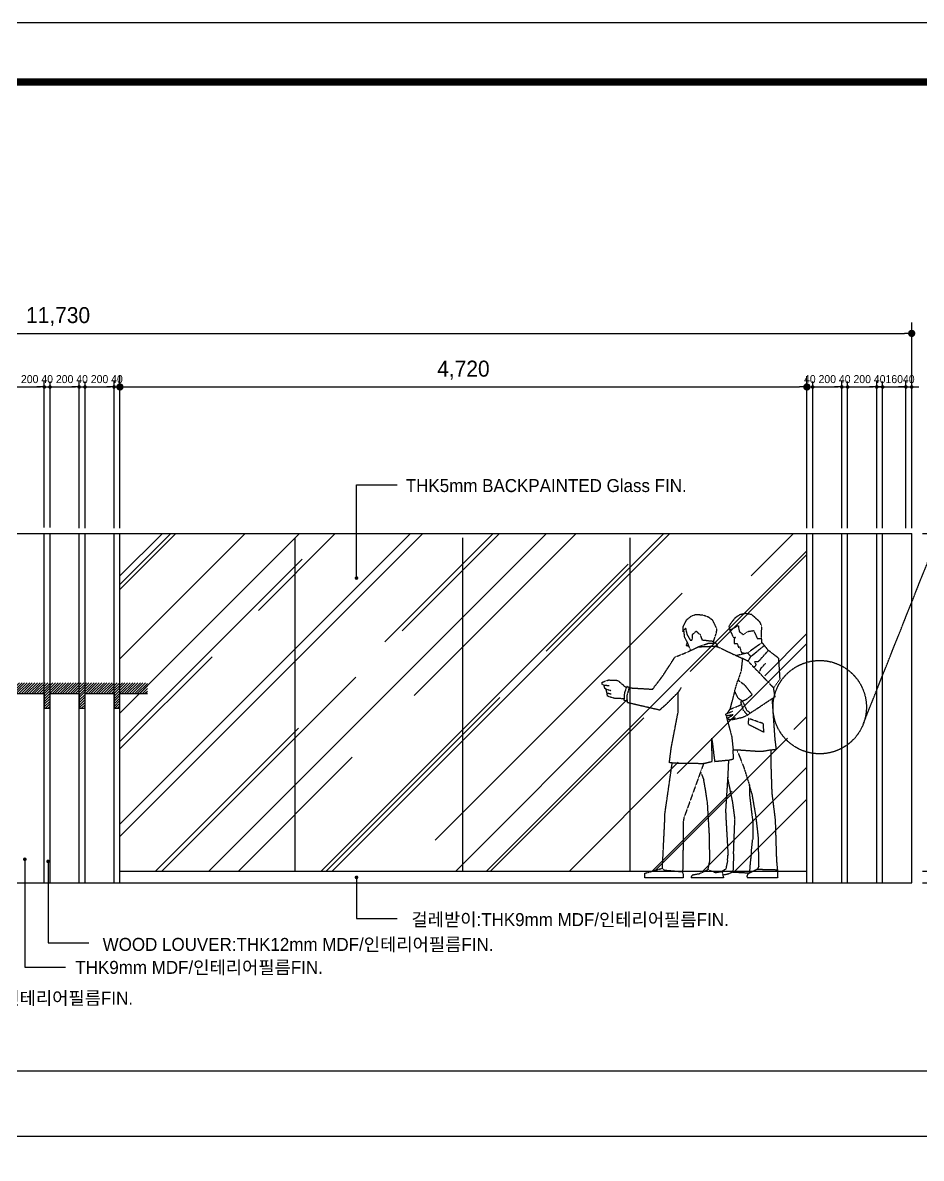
# Model space of a CAD drawing. Header units: millimetres. Extents: x 2050 to 23193, y 1089 to 24925.
# Drawn here: x 9956 to 16129, y 17124 to 24925 of the extents above; entities that cross this region are included whole.
import ezdxf
from ezdxf.enums import TextEntityAlignment as Align

# ---------------------------------------------------------------- set-up
doc = ezdxf.new("R2010")
doc.units = ezdxf.units.MM
doc.linetypes.add('CONTINOUS', pattern=[0])
doc.linetypes.add('DASH', pattern=[0.35, 0.25, -0.1])
for name, color, linetype in [('도면층1', 252, 'Continuous'), ('로고', 7, 'Continuous'), ('벽선_외벽', 2, 'Continuous')]:
    doc.layers.add(name, color=color, linetype=linetype)
doc.styles.add('도면타이틀', font='')
doc.styles.add('아트애이앤이', font='HYWULM.TTF')
doc.styles.get('도면타이틀').set_extended_font_data('HY울릉도L')
doc.dimstyles.new('dfsfsf', dxfattribs={"dimscale": 50, "dimtxt": 2.2, "dimasz": 1, "dimexe": 1.5, "dimexo": 1.5, "dimgap": 1, "dimtad": 1, "dimdec": 0, "dimlunit": 6, "dimtxsty": '도면타이틀', "dimblk": 'DOT', "dimcen": 2.5, "dimclrd": 9, "dimclre": 9, "dimclrt": 7, "dimadec": 0, "dimazin": 0, "dimtfac": 1, "dimtdec": 0, "dimtix": 1, "dimtmove": 2, "dimatfit": 3, "dimldrblk": 'DOT', "dimfxl": 1.5, "dimarcsym": 0})
doc.dimstyles.new('dgdfgdhthth', dxfattribs={"dimscale": 50, "dimtxt": 2.2, "dimasz": 1, "dimexe": 1.5, "dimexo": 1.5, "dimgap": 1, "dimtad": 1, "dimdec": 0, "dimlunit": 6, "dimtxsty": '도면타이틀', "dimblk": 'DOT', "dimcen": 2.5, "dimclrd": 9, "dimclre": 9, "dimclrt": 7, "dimadec": 0, "dimazin": 0, "dimtfac": 1, "dimtdec": 0, "dimtix": 1, "dimtmove": 2, "dimatfit": 3, "dimldrblk": 'DOT', "dimfxl": 1.5, "dimarcsym": 0})

# ---------------------------------------------------------------- blocks, each defined once
blk = doc.blocks.new('_Dot')
at = {"color": 0, "linetype": 'ByBlock', "lineweight": -2}
blk.add_line((-0.5, 0), (-1, 0), dxfattribs=at)
at = {"color": 0, "linetype": 'ByBlock', "const_width": 0.5}
blk.add_lwpolyline([(-0.25, 0, 1), (0.25, 0, 1)], format="xyb", close=True, dxfattribs=at)
blk = doc.blocks.new('*D127')
at = {"layer": 'Defpoints', "color": 0, "linetype": 'Continuous', "ltscale": 2, "transparency": 16777216}
for p in [(10103.5, 22422.5), (9903.5, 21419.6), (10103.5, 21419.6)]:
    blk.add_point(p, dxfattribs=at)
at = {"layer": '벽선_외벽', "color": 115, "linetype": 'Continuous', "lineweight": -2, "ltscale": 2, "transparency": 16777216}
for p, q in [((9903.5, 21457.1), (9903.5, 22460)), ((9928.5, 22422.5), (10078.5, 22422.5)), ((10103.5, 21457.1), (10103.5, 22460))]:
    blk.add_line(p, q, dxfattribs=at)
at = {"layer": '벽선_외벽', "color": 115, "linetype": 'Continuous', "lineweight": -2, "ltscale": 2, "transparency": 16777216, "xscale": 25, "yscale": 25, "zscale": 25, "rotation": 180}
blk.add_blockref('_Dot', (9903.5, 22422.5), dxfattribs=at)
at = {"layer": '벽선_외벽', "color": 115, "linetype": 'Continuous', "lineweight": -2, "ltscale": 2, "transparency": 16777216, "xscale": 25, "yscale": 25, "zscale": 25}
blk.add_blockref('_Dot', (10103.5, 22422.5), dxfattribs=at)
at = {"layer": '벽선_외벽', "color": 7, "linetype": 'Continuous', "ltscale": 2, "transparency": 16777216, "insert": (10003.5, 22476.1), "char_height": 55, "attachment_point": 5, "style": '아트애이앤이'}
blk.add_mtext('200', dxfattribs=at)
blk = doc.blocks.new('*D128')
at = {"layer": 'Defpoints', "color": 0, "linetype": 'Continuous', "ltscale": 2, "transparency": 16777216}
for p in [(10143.5, 22422.5), (10103.5, 21419.6), (10143.5, 21419.6)]:
    blk.add_point(p, dxfattribs=at)
at = {"layer": '벽선_외벽', "color": 115, "linetype": 'Continuous', "lineweight": -2, "ltscale": 2, "transparency": 16777216}
for p, q in [((10078.5, 22422.5), (10053.5, 22422.5)), ((10103.5, 21457.1), (10103.5, 22460)), ((10103.5, 22422.5), (10143.5, 22422.5)), ((10143.5, 21457.1), (10143.5, 22460)), ((10168.5, 22422.5), (10193.5, 22422.5))]:
    blk.add_line(p, q, dxfattribs=at)
at = {"layer": '벽선_외벽', "color": 115, "linetype": 'Continuous', "lineweight": -2, "ltscale": 2, "transparency": 16777216, "xscale": 25, "yscale": 25, "zscale": 25}
blk.add_blockref('_Dot', (10103.5, 22422.5), dxfattribs=at)
at = {"layer": '벽선_외벽', "color": 115, "linetype": 'Continuous', "lineweight": -2, "ltscale": 2, "transparency": 16777216, "xscale": 25, "yscale": 25, "zscale": 25, "rotation": 180}
blk.add_blockref('_Dot', (10143.5, 22422.5), dxfattribs=at)
at = {"layer": '벽선_외벽', "color": 7, "linetype": 'Continuous', "ltscale": 2, "transparency": 16777216, "insert": (10123.5, 22476.1), "char_height": 55, "attachment_point": 5, "style": '아트애이앤이'}
blk.add_mtext('40', dxfattribs=at)
blk = doc.blocks.new('*D129')
at = {"layer": 'Defpoints', "color": 0, "linetype": 'Continuous', "ltscale": 2, "transparency": 16777216}
for p in [(10343.5, 22422.5), (10143.5, 21419.6), (10343.5, 21415.8)]:
    blk.add_point(p, dxfattribs=at)
at = {"layer": '벽선_외벽', "color": 115, "linetype": 'Continuous', "lineweight": -2, "ltscale": 2, "transparency": 16777216}
for p, q in [((10143.5, 21457.1), (10143.5, 22460)), ((10168.5, 22422.5), (10318.5, 22422.5)), ((10343.5, 21453.3), (10343.5, 22460))]:
    blk.add_line(p, q, dxfattribs=at)
at = {"layer": '벽선_외벽', "color": 115, "linetype": 'Continuous', "lineweight": -2, "ltscale": 2, "transparency": 16777216, "xscale": 25, "yscale": 25, "zscale": 25, "rotation": 180}
blk.add_blockref('_Dot', (10143.5, 22422.5), dxfattribs=at)
at = {"layer": '벽선_외벽', "color": 115, "linetype": 'Continuous', "lineweight": -2, "ltscale": 2, "transparency": 16777216, "xscale": 25, "yscale": 25, "zscale": 25}
blk.add_blockref('_Dot', (10343.5, 22422.5), dxfattribs=at)
at = {"layer": '벽선_외벽', "color": 7, "linetype": 'Continuous', "ltscale": 2, "transparency": 16777216, "insert": (10243.5, 22476.1), "char_height": 55, "attachment_point": 5, "style": '아트애이앤이'}
blk.add_mtext('200', dxfattribs=at)
blk = doc.blocks.new('*D130')
at = {"layer": 'Defpoints', "color": 0, "linetype": 'Continuous', "ltscale": 2, "transparency": 16777216}
for p in [(10383.5, 22422.5), (10343.5, 21415.8), (10383.5, 21415.8)]:
    blk.add_point(p, dxfattribs=at)
at = {"layer": '벽선_외벽', "color": 115, "linetype": 'Continuous', "lineweight": -2, "ltscale": 2, "transparency": 16777216}
for p, q in [((10318.5, 22422.5), (10293.5, 22422.5)), ((10343.5, 21453.3), (10343.5, 22460)), ((10343.5, 22422.5), (10383.5, 22422.5)), ((10383.5, 21453.3), (10383.5, 22460)), ((10408.5, 22422.5), (10433.5, 22422.5))]:
    blk.add_line(p, q, dxfattribs=at)
at = {"layer": '벽선_외벽', "color": 115, "linetype": 'Continuous', "lineweight": -2, "ltscale": 2, "transparency": 16777216, "xscale": 25, "yscale": 25, "zscale": 25}
blk.add_blockref('_Dot', (10343.5, 22422.5), dxfattribs=at)
at = {"layer": '벽선_외벽', "color": 115, "linetype": 'Continuous', "lineweight": -2, "ltscale": 2, "transparency": 16777216, "xscale": 25, "yscale": 25, "zscale": 25, "rotation": 180}
blk.add_blockref('_Dot', (10383.5, 22422.5), dxfattribs=at)
at = {"layer": '벽선_외벽', "color": 7, "linetype": 'Continuous', "ltscale": 2, "transparency": 16777216, "insert": (10363.5, 22476.1), "char_height": 55, "attachment_point": 5, "style": '아트애이앤이'}
blk.add_mtext('40', dxfattribs=at)
blk = doc.blocks.new('*D131')
at = {"layer": 'Defpoints', "color": 0, "linetype": 'Continuous', "ltscale": 2, "transparency": 16777216}
for p in [(10583.5, 22422.5), (10383.5, 21415.8), (10583.5, 21415.8)]:
    blk.add_point(p, dxfattribs=at)
at = {"layer": '벽선_외벽', "color": 115, "linetype": 'Continuous', "lineweight": -2, "ltscale": 2, "transparency": 16777216}
for p, q in [((10383.5, 21453.3), (10383.5, 22460)), ((10408.5, 22422.5), (10558.5, 22422.5)), ((10583.5, 21453.3), (10583.5, 22460))]:
    blk.add_line(p, q, dxfattribs=at)
at = {"layer": '벽선_외벽', "color": 115, "linetype": 'Continuous', "lineweight": -2, "ltscale": 2, "transparency": 16777216, "xscale": 25, "yscale": 25, "zscale": 25, "rotation": 180}
blk.add_blockref('_Dot', (10383.5, 22422.5), dxfattribs=at)
at = {"layer": '벽선_외벽', "color": 115, "linetype": 'Continuous', "lineweight": -2, "ltscale": 2, "transparency": 16777216, "xscale": 25, "yscale": 25, "zscale": 25}
blk.add_blockref('_Dot', (10583.5, 22422.5), dxfattribs=at)
at = {"layer": '벽선_외벽', "color": 7, "linetype": 'Continuous', "ltscale": 2, "transparency": 16777216, "insert": (10483.5, 22476.1), "char_height": 55, "attachment_point": 5, "style": '아트애이앤이'}
blk.add_mtext('200', dxfattribs=at)
blk = doc.blocks.new('*D132')
at = {"layer": 'Defpoints', "color": 0, "linetype": 'Continuous', "ltscale": 2, "transparency": 16777216}
for p in [(10623.5, 22422.5), (10583.5, 21415.8), (10623.5, 21415.8)]:
    blk.add_point(p, dxfattribs=at)
at = {"layer": '벽선_외벽', "color": 115, "linetype": 'Continuous', "lineweight": -2, "ltscale": 2, "transparency": 16777216}
for p, q in [((10558.5, 22422.5), (10533.5, 22422.5)), ((10583.5, 21453.3), (10583.5, 22460)), ((10583.5, 22422.5), (10623.5, 22422.5)), ((10623.5, 21453.3), (10623.5, 22460)), ((10648.5, 22422.5), (10673.5, 22422.5))]:
    blk.add_line(p, q, dxfattribs=at)
at = {"layer": '벽선_외벽', "color": 115, "linetype": 'Continuous', "lineweight": -2, "ltscale": 2, "transparency": 16777216, "xscale": 25, "yscale": 25, "zscale": 25}
blk.add_blockref('_Dot', (10583.5, 22422.5), dxfattribs=at)
at = {"layer": '벽선_외벽', "color": 115, "linetype": 'Continuous', "lineweight": -2, "ltscale": 2, "transparency": 16777216, "xscale": 25, "yscale": 25, "zscale": 25, "rotation": 180}
blk.add_blockref('_Dot', (10623.5, 22422.5), dxfattribs=at)
at = {"layer": '벽선_외벽', "color": 7, "linetype": 'Continuous', "ltscale": 2, "transparency": 16777216, "insert": (10603.5, 22476.1), "char_height": 55, "attachment_point": 5, "style": '아트애이앤이'}
blk.add_mtext('40', dxfattribs=at)
blk = doc.blocks.new('*D133')
at = {"layer": 'Defpoints', "color": 0, "linetype": 'Continuous', "ltscale": 2, "transparency": 16777216}
for p in [(15343.5, 22422.5), (10623.5, 21415.8), (15343.5, 21415.8)]:
    blk.add_point(p, dxfattribs=at)
at = {"layer": '벽선_외벽', "color": 115, "linetype": 'Continuous', "lineweight": -2, "ltscale": 2, "transparency": 16777216}
for p, q in [((10623.5, 21490.8), (10623.5, 22497.5)), ((15343.5, 21490.8), (15343.5, 22497.5)), ((10673.5, 22422.5), (15293.5, 22422.5))]:
    blk.add_line(p, q, dxfattribs=at)
at = {"layer": '벽선_외벽', "color": 115, "linetype": 'Continuous', "lineweight": -2, "ltscale": 2, "transparency": 16777216, "xscale": 50, "yscale": 50, "zscale": 50, "rotation": 180}
blk.add_blockref('_Dot', (10623.5, 22422.5), dxfattribs=at)
at = {"layer": '벽선_외벽', "color": 115, "linetype": 'Continuous', "lineweight": -2, "ltscale": 2, "transparency": 16777216, "xscale": 50, "yscale": 50, "zscale": 50}
blk.add_blockref('_Dot', (15343.5, 22422.5), dxfattribs=at)
at = {"layer": '벽선_외벽', "color": 7, "linetype": 'Continuous', "ltscale": 2, "transparency": 16777216, "insert": (12983.5, 22538.1), "char_height": 110, "attachment_point": 5, "style": '아트애이앤이'}
blk.add_mtext('4,720', dxfattribs=at)
blk = doc.blocks.new('*D134')
at = {"layer": 'Defpoints', "color": 0, "linetype": 'Continuous', "ltscale": 2, "transparency": 16777216}
for p in [(15383.5, 22422.5), (15343.5, 21415.8), (15383.5, 21415.8)]:
    blk.add_point(p, dxfattribs=at)
at = {"layer": '벽선_외벽', "color": 115, "linetype": 'Continuous', "lineweight": -2, "ltscale": 2, "transparency": 16777216}
for p, q in [((15318.5, 22422.5), (15293.5, 22422.5)), ((15343.5, 21453.3), (15343.5, 22460)), ((15343.5, 22422.5), (15383.5, 22422.5)), ((15383.5, 21453.3), (15383.5, 22460)), ((15408.5, 22422.5), (15433.5, 22422.5))]:
    blk.add_line(p, q, dxfattribs=at)
at = {"layer": '벽선_외벽', "color": 115, "linetype": 'Continuous', "lineweight": -2, "ltscale": 2, "transparency": 16777216, "xscale": 25, "yscale": 25, "zscale": 25}
blk.add_blockref('_Dot', (15343.5, 22422.5), dxfattribs=at)
at = {"layer": '벽선_외벽', "color": 115, "linetype": 'Continuous', "lineweight": -2, "ltscale": 2, "transparency": 16777216, "xscale": 25, "yscale": 25, "zscale": 25, "rotation": 180}
blk.add_blockref('_Dot', (15383.5, 22422.5), dxfattribs=at)
at = {"layer": '벽선_외벽', "color": 7, "linetype": 'Continuous', "ltscale": 2, "transparency": 16777216, "insert": (15363.5, 22476.1), "char_height": 55, "attachment_point": 5, "style": '아트애이앤이'}
blk.add_mtext('40', dxfattribs=at)
blk = doc.blocks.new('*D135')
at = {"layer": 'Defpoints', "color": 0, "linetype": 'Continuous', "ltscale": 2, "transparency": 16777216}
for p in [(15583.5, 22422.5), (15383.5, 21415.8), (15583.5, 21415.8)]:
    blk.add_point(p, dxfattribs=at)
at = {"layer": '벽선_외벽', "color": 115, "linetype": 'Continuous', "lineweight": -2, "ltscale": 2, "transparency": 16777216}
for p, q in [((15383.5, 21453.3), (15383.5, 22460)), ((15408.5, 22422.5), (15558.5, 22422.5)), ((15583.5, 21453.3), (15583.5, 22460))]:
    blk.add_line(p, q, dxfattribs=at)
at = {"layer": '벽선_외벽', "color": 115, "linetype": 'Continuous', "lineweight": -2, "ltscale": 2, "transparency": 16777216, "xscale": 25, "yscale": 25, "zscale": 25, "rotation": 180}
blk.add_blockref('_Dot', (15383.5, 22422.5), dxfattribs=at)
at = {"layer": '벽선_외벽', "color": 115, "linetype": 'Continuous', "lineweight": -2, "ltscale": 2, "transparency": 16777216, "xscale": 25, "yscale": 25, "zscale": 25}
blk.add_blockref('_Dot', (15583.5, 22422.5), dxfattribs=at)
at = {"layer": '벽선_외벽', "color": 7, "linetype": 'Continuous', "ltscale": 2, "transparency": 16777216, "insert": (15483.5, 22476.1), "char_height": 55, "attachment_point": 5, "style": '아트애이앤이'}
blk.add_mtext('200', dxfattribs=at)
blk = doc.blocks.new('*D136')
at = {"layer": 'Defpoints', "color": 0, "linetype": 'Continuous', "ltscale": 2, "transparency": 16777216}
for p in [(15623.5, 22422.5), (15583.5, 21415.8), (15623.5, 21415.8)]:
    blk.add_point(p, dxfattribs=at)
at = {"layer": '벽선_외벽', "color": 115, "linetype": 'Continuous', "lineweight": -2, "ltscale": 2, "transparency": 16777216}
for p, q in [((15558.5, 22422.5), (15533.5, 22422.5)), ((15583.5, 21453.3), (15583.5, 22460)), ((15583.5, 22422.5), (15623.5, 22422.5)), ((15623.5, 21453.3), (15623.5, 22460)), ((15648.5, 22422.5), (15673.5, 22422.5))]:
    blk.add_line(p, q, dxfattribs=at)
at = {"layer": '벽선_외벽', "color": 115, "linetype": 'Continuous', "lineweight": -2, "ltscale": 2, "transparency": 16777216, "xscale": 25, "yscale": 25, "zscale": 25}
blk.add_blockref('_Dot', (15583.5, 22422.5), dxfattribs=at)
at = {"layer": '벽선_외벽', "color": 115, "linetype": 'Continuous', "lineweight": -2, "ltscale": 2, "transparency": 16777216, "xscale": 25, "yscale": 25, "zscale": 25, "rotation": 180}
blk.add_blockref('_Dot', (15623.5, 22422.5), dxfattribs=at)
at = {"layer": '벽선_외벽', "color": 7, "linetype": 'Continuous', "ltscale": 2, "transparency": 16777216, "insert": (15603.5, 22476.1), "char_height": 55, "attachment_point": 5, "style": '아트애이앤이'}
blk.add_mtext('40', dxfattribs=at)
blk = doc.blocks.new('*D137')
at = {"layer": 'Defpoints', "color": 0, "linetype": 'Continuous', "ltscale": 2, "transparency": 16777216}
for p in [(15823.5, 22422.5), (15623.5, 21415.8), (15823.5, 21415.8)]:
    blk.add_point(p, dxfattribs=at)
at = {"layer": '벽선_외벽', "color": 115, "linetype": 'Continuous', "lineweight": -2, "ltscale": 2, "transparency": 16777216}
for p, q in [((15623.5, 21453.3), (15623.5, 22460)), ((15648.5, 22422.5), (15798.5, 22422.5)), ((15823.5, 21453.3), (15823.5, 22460))]:
    blk.add_line(p, q, dxfattribs=at)
at = {"layer": '벽선_외벽', "color": 115, "linetype": 'Continuous', "lineweight": -2, "ltscale": 2, "transparency": 16777216, "xscale": 25, "yscale": 25, "zscale": 25, "rotation": 180}
blk.add_blockref('_Dot', (15623.5, 22422.5), dxfattribs=at)
at = {"layer": '벽선_외벽', "color": 115, "linetype": 'Continuous', "lineweight": -2, "ltscale": 2, "transparency": 16777216, "xscale": 25, "yscale": 25, "zscale": 25}
blk.add_blockref('_Dot', (15823.5, 22422.5), dxfattribs=at)
at = {"layer": '벽선_외벽', "color": 7, "linetype": 'Continuous', "ltscale": 2, "transparency": 16777216, "insert": (15723.5, 22476.1), "char_height": 55, "attachment_point": 5, "style": '아트애이앤이'}
blk.add_mtext('200', dxfattribs=at)
blk = doc.blocks.new('*D138')
at = {"layer": 'Defpoints', "color": 0, "linetype": 'Continuous', "ltscale": 2, "transparency": 16777216}
for p in [(15863.5, 22422.5), (15823.5, 21415.8), (15863.5, 21415.8)]:
    blk.add_point(p, dxfattribs=at)
at = {"layer": '벽선_외벽', "color": 115, "linetype": 'Continuous', "lineweight": -2, "ltscale": 2, "transparency": 16777216}
for p, q in [((15798.5, 22422.5), (15773.5, 22422.5)), ((15823.5, 21453.3), (15823.5, 22460)), ((15823.5, 22422.5), (15863.5, 22422.5)), ((15863.5, 21453.3), (15863.5, 22460)), ((15888.5, 22422.5), (15913.5, 22422.5))]:
    blk.add_line(p, q, dxfattribs=at)
at = {"layer": '벽선_외벽', "color": 115, "linetype": 'Continuous', "lineweight": -2, "ltscale": 2, "transparency": 16777216, "xscale": 25, "yscale": 25, "zscale": 25}
blk.add_blockref('_Dot', (15823.5, 22422.5), dxfattribs=at)
at = {"layer": '벽선_외벽', "color": 115, "linetype": 'Continuous', "lineweight": -2, "ltscale": 2, "transparency": 16777216, "xscale": 25, "yscale": 25, "zscale": 25, "rotation": 180}
blk.add_blockref('_Dot', (15863.5, 22422.5), dxfattribs=at)
at = {"layer": '벽선_외벽', "color": 7, "linetype": 'Continuous', "ltscale": 2, "transparency": 16777216, "insert": (15843.5, 22476.1), "char_height": 55, "attachment_point": 5, "style": '아트애이앤이'}
blk.add_mtext('40', dxfattribs=at)
blk = doc.blocks.new('*D139')
at = {"layer": 'Defpoints', "color": 0, "linetype": 'Continuous', "ltscale": 2, "transparency": 16777216}
for p in [(16023.5, 22422.5), (15863.5, 21415.8), (16023.5, 21415.8)]:
    blk.add_point(p, dxfattribs=at)
at = {"layer": '벽선_외벽', "color": 115, "linetype": 'Continuous', "lineweight": -2, "ltscale": 2, "transparency": 16777216}
for p, q in [((15838.5, 22422.5), (15813.5, 22422.5)), ((15863.5, 21453.3), (15863.5, 22460)), ((15863.5, 22422.5), (16023.5, 22422.5)), ((16023.5, 21453.3), (16023.5, 22460)), ((16048.5, 22422.5), (16073.5, 22422.5))]:
    blk.add_line(p, q, dxfattribs=at)
at = {"layer": '벽선_외벽', "color": 115, "linetype": 'Continuous', "lineweight": -2, "ltscale": 2, "transparency": 16777216, "xscale": 25, "yscale": 25, "zscale": 25}
blk.add_blockref('_Dot', (15863.5, 22422.5), dxfattribs=at)
at = {"layer": '벽선_외벽', "color": 115, "linetype": 'Continuous', "lineweight": -2, "ltscale": 2, "transparency": 16777216, "xscale": 25, "yscale": 25, "zscale": 25, "rotation": 180}
blk.add_blockref('_Dot', (16023.5, 22422.5), dxfattribs=at)
at = {"layer": '벽선_외벽', "color": 7, "linetype": 'Continuous', "ltscale": 2, "transparency": 16777216, "insert": (15943.5, 22476.1), "char_height": 55, "attachment_point": 5, "style": '아트애이앤이'}
blk.add_mtext('160', dxfattribs=at)
blk = doc.blocks.new('*D140')
at = {"layer": 'Defpoints', "color": 0, "linetype": 'Continuous', "ltscale": 2, "transparency": 16777216}
for p in [(16063.5, 22422.5), (16023.5, 21415.8), (16063.5, 21415.8)]:
    blk.add_point(p, dxfattribs=at)
at = {"layer": '벽선_외벽', "color": 115, "linetype": 'Continuous', "lineweight": -2, "ltscale": 2, "transparency": 16777216}
for p, q in [((15998.5, 22422.5), (15973.5, 22422.5)), ((16023.5, 21453.3), (16023.5, 22460)), ((16023.5, 22422.5), (16063.5, 22422.5)), ((16063.5, 21453.3), (16063.5, 22460)), ((16088.5, 22422.5), (16113.5, 22422.5))]:
    blk.add_line(p, q, dxfattribs=at)
at = {"layer": '벽선_외벽', "color": 115, "linetype": 'Continuous', "lineweight": -2, "ltscale": 2, "transparency": 16777216, "xscale": 25, "yscale": 25, "zscale": 25}
blk.add_blockref('_Dot', (16023.5, 22422.5), dxfattribs=at)
at = {"layer": '벽선_외벽', "color": 115, "linetype": 'Continuous', "lineweight": -2, "ltscale": 2, "transparency": 16777216, "xscale": 25, "yscale": 25, "zscale": 25, "rotation": 180}
blk.add_blockref('_Dot', (16063.5, 22422.5), dxfattribs=at)
at = {"layer": '벽선_외벽', "color": 7, "linetype": 'Continuous', "ltscale": 2, "transparency": 16777216, "insert": (16043.5, 22476.1), "char_height": 55, "attachment_point": 5, "style": '아트애이앤이'}
blk.add_mtext('40', dxfattribs=at)
blk = doc.blocks.new('*D141')
at = {"layer": 'Defpoints', "color": 0, "linetype": 'Continuous', "ltscale": 2, "transparency": 16777216}
for p in [(16063.5, 22790.5), (4333.5, 21415.8), (16063.5, 21415.8)]:
    blk.add_point(p, dxfattribs=at)
at = {"layer": '벽선_외벽', "color": 115, "linetype": 'Continuous', "lineweight": -2, "ltscale": 2, "transparency": 16777216}
for p, q in [((4333.5, 21490.8), (4333.5, 22865.5)), ((16063.5, 21490.8), (16063.5, 22865.5)), ((4383.5, 22790.5), (16013.5, 22790.5))]:
    blk.add_line(p, q, dxfattribs=at)
at = {"layer": '벽선_외벽', "color": 115, "linetype": 'Continuous', "lineweight": -2, "ltscale": 2, "transparency": 16777216, "xscale": 50, "yscale": 50, "zscale": 50, "rotation": 180}
blk.add_blockref('_Dot', (4333.5, 22790.5), dxfattribs=at)
at = {"layer": '벽선_외벽', "color": 115, "linetype": 'Continuous', "lineweight": -2, "ltscale": 2, "transparency": 16777216, "xscale": 50, "yscale": 50, "zscale": 50}
blk.add_blockref('_Dot', (16063.5, 22790.5), dxfattribs=at)
at = {"layer": '벽선_외벽', "color": 7, "linetype": 'Continuous', "ltscale": 2, "transparency": 16777216, "insert": (10198.5, 22906.1), "char_height": 110, "attachment_point": 5, "style": '아트애이앤이'}
blk.add_mtext('11,730', dxfattribs=at)
blk = doc.blocks.new('*D145')
at = {"layer": 'Defpoints', "color": 0, "linetype": 'Continuous', "ltscale": 2, "transparency": 16777216}
for p in [(16063.5, 21415.8), (16063.5, 19095.8), (16603.8, 19095.8)]:
    blk.add_point(p, dxfattribs=at)
at = {"layer": '벽선_외벽', "color": 115, "linetype": 'Continuous', "lineweight": -2, "ltscale": 2, "transparency": 16777216}
for p, q in [((16138.5, 21415.8), (16678.8, 21415.8)), ((16603.8, 21365.8), (16603.8, 19145.8)), ((16138.5, 19095.8), (16678.8, 19095.8))]:
    blk.add_line(p, q, dxfattribs=at)
at = {"layer": '벽선_외벽', "color": 115, "linetype": 'Continuous', "lineweight": -2, "ltscale": 2, "transparency": 16777216, "xscale": 50, "yscale": 50, "zscale": 50}
for p, rotation in [((16603.8, 21415.8), 90), ((16603.8, 19095.8), 270)]:
    blk.add_blockref('_Dot', p, dxfattribs=dict(at, rotation=rotation))
at = {"layer": '벽선_외벽', "color": 7, "linetype": 'Continuous', "ltscale": 2, "transparency": 16777216, "insert": (16488.2, 20255.8), "char_height": 110, "attachment_point": 5, "rotation": 90, "style": '아트애이앤이'}
blk.add_mtext('2,320', dxfattribs=at)
blk = doc.blocks.new('*D146')
at = {"layer": 'Defpoints', "color": 0, "linetype": 'Continuous', "ltscale": 2, "transparency": 16777216}
for p in [(16063.5, 19095.8), (16063.5, 19015.8), (16603.8, 19015.8)]:
    blk.add_point(p, dxfattribs=at)
at = {"layer": '벽선_외벽', "color": 115, "linetype": 'Continuous', "lineweight": -2, "ltscale": 2, "transparency": 16777216}
for p, q in [((16603.8, 19145.8), (16603.8, 19195.8)), ((16138.5, 19095.8), (16678.8, 19095.8)), ((16603.8, 19095.8), (16603.8, 19015.8)), ((16138.5, 19015.8), (16678.8, 19015.8)), ((16603.8, 18965.8), (16603.8, 18915.8))]:
    blk.add_line(p, q, dxfattribs=at)
at = {"layer": '벽선_외벽', "color": 115, "linetype": 'Continuous', "lineweight": -2, "ltscale": 2, "transparency": 16777216, "xscale": 50, "yscale": 50, "zscale": 50}
for p, rotation in [((16603.8, 19095.8), 270), ((16603.8, 19015.8), 90)]:
    blk.add_blockref('_Dot', p, dxfattribs=dict(at, rotation=rotation))
at = {"layer": '벽선_외벽', "color": 7, "linetype": 'Continuous', "ltscale": 2, "transparency": 16777216, "insert": (16496.6, 19055.8), "char_height": 110, "attachment_point": 5, "rotation": 90, "style": '아트애이앤이'}
blk.add_mtext('80', dxfattribs=at)
blk = doc.blocks.new('*D147')
at = {"layer": 'Defpoints', "color": 0, "linetype": 'Continuous', "ltscale": 2, "transparency": 16777216}
for p in [(16063.5, 21415.8), (16063.5, 19015.8), (16883.1, 19015.8)]:
    blk.add_point(p, dxfattribs=at)
at = {"layer": '벽선_외벽', "color": 115, "linetype": 'Continuous', "lineweight": -2, "ltscale": 2, "transparency": 16777216}
for p, q in [((16138.5, 21415.8), (16958.1, 21415.8)), ((16883.1, 21365.8), (16883.1, 19065.8)), ((16138.5, 19015.8), (16958.1, 19015.8))]:
    blk.add_line(p, q, dxfattribs=at)
at = {"layer": '벽선_외벽', "color": 115, "linetype": 'Continuous', "lineweight": -2, "ltscale": 2, "transparency": 16777216, "xscale": 50, "yscale": 50, "zscale": 50}
for p, rotation in [((16883.1, 21415.8), 90), ((16883.1, 19015.8), 270)]:
    blk.add_blockref('_Dot', p, dxfattribs=dict(at, rotation=rotation))
at = {"layer": '벽선_외벽', "color": 7, "linetype": 'Continuous', "ltscale": 2, "transparency": 16777216, "insert": (16767.5, 20215.8), "char_height": 110, "attachment_point": 5, "rotation": 90, "style": '아트애이앤이'}
blk.add_mtext('2,400', dxfattribs=at)
blk = doc.blocks.new('dfsdfsdfdfsdfa')
at = {"layer": '도면층1', "linetype": 'DASH'}
for p, q in [((-355772.6, -544731.5), (-355715.3, -544679.9)), ((-355715.3, -544679.9), (-355673.6, -544672)), ((-355673.6, -544672), (-355634.8, -544679.9)), ((-355634.8, -544679.9), (-355600.1, -544702.2)), ((-355415.2, -544695.5), (-355376.8, -544682.7)), ((-355376.8, -544682.7), (-355329.8, -544681.2)), ((-355329.8, -544681.2), (-355299.7, -544689.8)), ((-355785.4, -544766.5), (-355772.6, -544731.5)), ((-355782.4, -544792.1), (-355785.4, -544766.5)), ((-355622.5, -544753.7), (-355628.6, -544795)), ((-355564.7, -544785.5), (-355622.5, -544753.7)), ((-355600.1, -544702.2), (-355567.2, -544744.3)), ((-355567.2, -544744.3), (-355558.4, -544759.9)), ((-355558.4, -544759.9), (-355564.7, -544785.5)), ((-355475.5, -544782.6), (-355468.8, -544763.2)), ((-355468.8, -544763.2), (-355446.6, -544718.3)), ((-355446.6, -544718.3), (-355415.2, -544695.5)), ((-355299.7, -544689.8), (-355264.3, -544718.3)), ((-355264.3, -544718.3), (-355241.9, -544763.2)), ((-355241.9, -544763.2), (-355241.9, -544795)), ((-355785.4, -544872.1), (-355782.4, -544839.9)), ((-355782.4, -544839.9), (-355782.4, -544792.1)), ((-355753.2, -544842.8), (-355778.8, -544842.8)), ((-355727.7, -544788.7), (-355753.2, -544842.8)), ((-355689.7, -544795), (-355727.7, -544788.7)), ((-355657.5, -544817.6), (-355689.7, -544795)), ((-355628.6, -544795), (-355657.5, -544817.6)), ((-355586.9, -544833.3), (-355603, -544836.7)), ((-355603, -544836.7), (-355593.6, -544846.5)), ((-355564.7, -544785.5), (-355586.9, -544833.3)), ((-355472.2, -544804.9), (-355475.5, -544782.6)), ((-355456, -544852.8), (-355472.2, -544804.9)), ((-355360.3, -544817.6), (-355373.2, -544852.8)), ((-355333.6, -544792.9), (-355360.3, -544817.6)), ((-355309.2, -544814.3), (-355333.6, -544792.9)), ((-355305.9, -544856), (-355309.2, -544814.3)), ((-355268.7, -544813.2), (-355292.7, -544856)), ((-355274.1, -544872.1), (-355254.7, -544836.7)), ((-355260.9, -544772.7), (-355268.7, -544813.2)), ((-355241.9, -544795), (-355260.9, -544772.7)), ((-355254.7, -544836.7), (-355248.6, -544787.1)), ((-355829.1, -544924.9), (-355801.5, -544891.1)), ((-355801.5, -544891.1), (-355785.4, -544872.1)), ((-355708.6, -544967.8), (-355801.5, -544891.1)), ((-355785.4, -544872.1), (-355686, -544942.7)), ((-355631.9, -544900.6), (-355642.6, -544938.5)), ((-355622.5, -544903.9), (-355631.9, -544900.6)), ((-355615.8, -544878.3), (-355622.5, -544903.9)), ((-355593.6, -544878.3), (-355615.8, -544878.3)), ((-355593.6, -544846.5), (-355593.6, -544878.3)), ((-355482, -544900.6), (-355558.4, -544937.3)), ((-355482, -544900.6), (-355468.8, -544875.4)), ((-355461.4, -544896), (-355482, -544900.6)), ((-355468.8, -544875.4), (-355452.4, -544875.4)), ((-355347.5, -544900.6), (-355461.4, -544896)), ((-355452.4, -544875.4), (-355456, -544852.8)), ((-355373.2, -544852.8), (-355452.7, -544862.2)), ((-355418.1, -544875.4), (-355452.4, -544875.4)), ((-355347.5, -544900.6), (-355418.1, -544875.4)), ((-355295.5, -544925.7), (-355347.5, -544900.6)), ((-355292.7, -544856), (-355305.9, -544856)), ((-355295.5, -544925.7), (-355274.1, -544872.1)), ((-355264.3, -544891.1), (-355285.3, -544894.8)), ((-355272.1, -544866.3), (-355264.3, -544891.1)), ((-355909.6, -545119.6), (-355900.9, -544980.6)), ((-355900.9, -544980.6), (-355829.1, -544924.9)), ((-355829.1, -544924.9), (-355759.8, -545002.9)), ((-355686, -544942.7), (-355708.6, -544967.8)), ((-355689.7, -545000), (-355708.6, -544967.8)), ((-355690.9, -545001.2), (-355651.3, -544980.6)), ((-355686, -544942.7), (-355610.1, -544961.6)), ((-355642.6, -544938.5), (-355671.9, -544946.3)), ((-355558.4, -544937.3), (-355651.3, -544980.6)), ((-355651.3, -544980.6), (-355641.4, -545066.8)), ((-355274.1, -544936), (-355295.5, -544925.7)), ((-355187.5, -544971.2), (-355274.1, -544936)), ((-355101.7, -545102.8), (-355187.5, -544971.2)), ((-355778.8, -545047.9), (-355810.9, -545012.8)), ((-355798.1, -545111.8), (-355690.9, -545001.2)), ((-355767.3, -545081.3), (-355778.8, -545047.9)), ((-355759.8, -545002.9), (-355734.2, -545002.9)), ((-355734.2, -545002.9), (-355744.1, -545025.5)), ((-355744.1, -545025.5), (-355729.3, -545042.1)), ((-355641.4, -545066.8), (-355620.8, -545129.2)), ((-355865.4, -545182.4), (-355909.6, -545119.6)), ((-355865.4, -545182.4), (-355798.1, -545111.8)), ((-355620.8, -545129.2), (-355665.3, -545161.7)), ((-355597.6, -545203.8), (-355620.8, -545129.2)), ((-355034, -545191.9), (-355101.7, -545102.8)), ((-354793.9, -545131.2), (-354853.8, -545182)), ((-354730.8, -545128.3), (-354793.9, -545131.2)), ((-354688.3, -545143.5), (-354730.8, -545128.3)), ((-354688.3, -545159.6), (-354688.3, -545143.5)), ((-355875.3, -545243), (-355865.4, -545182.4)), ((-355665.3, -545161.7), (-355718.5, -545230.2)), ((-355718.5, -545230.2), (-355673.6, -545265.7)), ((-355622.5, -545255.8), (-355597.6, -545203.8)), ((-355597.6, -545203.8), (-355564.7, -545329.2)), ((-355209.8, -545214.1), (-355232.4, -545179.1)), ((-355209.8, -545345.3), (-355209.8, -545214.1)), ((-355209.8, -545214.1), (-355120.7, -545301.6)), ((-354873.9, -545182.4), (-355034, -545191.9)), ((-354873.9, -545182.4), (-354857.5, -545173.7)), ((-354858.3, -545240.1), (-354873.9, -545182.4)), ((-354857.5, -545173.7), (-354840.1, -545215.8)), ((-354853.8, -545182), (-354848.4, -545182)), ((-354840.1, -545215.8), (-354837.6, -545257.5)), ((-354713.8, -545190.6), (-354749.4, -545201.3)), ((-354720.5, -545217.4), (-354749.4, -545224)), ((-354699.1, -545164.2), (-354736.2, -545166.3)), ((-354724.6, -545240.5), (-354720.5, -545217.4)), ((-354720.5, -545217.4), (-354713.8, -545190.6)), ((-354713.8, -545190.6), (-354707.3, -545188.1)), ((-354707.3, -545188.1), (-354699.1, -545164.2)), ((-354699.1, -545164.2), (-354688.3, -545159.6)), ((-355855.9, -545255.8), (-355875.3, -545243)), ((-355865.4, -545387), (-355855.9, -545255.8)), ((-355705.3, -545355.2), (-355855.9, -545255.8)), ((-355651.3, -545274.8), (-355679.7, -545335.8)), ((-355673.6, -545265.7), (-355651.3, -545274.8)), ((-355657.5, -545335.8), (-355645.5, -545295.8)), ((-355651.3, -545274.8), (-355638.1, -545265.7)), ((-355638.5, -545280.1), (-355651.3, -545274.8)), ((-355645.5, -545295.8), (-355638.5, -545280.1)), ((-355600.1, -545316.8), (-355645.5, -545295.8)), ((-355638.1, -545265.7), (-355622.5, -545255.8)), ((-355120.7, -545301.6), (-355081.9, -545335.8)), ((-355081.9, -545335.8), (-354861.1, -545284.7)), ((-354861.1, -545284.7), (-354858.3, -545240.1)), ((-354836.8, -545266.1), (-354860.3, -545273.6)), ((-354837.6, -545257.5), (-354772.5, -545255.4)), ((-354837.6, -545257.5), (-354836.8, -545266.1)), ((-354772.5, -545255.4), (-354724.6, -545240.5)), ((-355875.3, -545530.9), (-355865.4, -545387)), ((-355679.7, -545335.8), (-355705.3, -545355.2)), ((-355705.3, -545355.2), (-355686, -545370.9)), ((-355686, -545370.9), (-355657.5, -545335.8)), ((-355686, -545370.9), (-355651.3, -545387)), ((-355651.3, -545387), (-355580.4, -545403.1)), ((-355574.1, -545396.9), (-355603, -545387)), ((-355564.7, -545329.2), (-355600.1, -545316.8)), ((-355551.9, -545388.6), (-355586.9, -545368)), ((-355586.9, -545368), (-355539.1, -545375.9)), ((-355536.2, -545362.7), (-355584.1, -545342.4)), ((-355539.1, -545375.9), (-355577.5, -545518.6)), ((-355564.7, -545329.2), (-355544.1, -545358.5)), ((-355555.2, -545403.1), (-355551.9, -545388.6)), ((-355539.1, -545375.9), (-355536.2, -545362.7)), ((-355162, -545594.9), (-355209.8, -545345.3)), ((-355798.1, -545486), (-355794.9, -545428.7)), ((-355689.7, -545432), (-355798.1, -545486)), ((-355794.9, -545428.7), (-355692.9, -545393.2)), ((-355692.9, -545393.2), (-355689.7, -545432)), ((-355580.4, -545403.1), (-355574.1, -545396.9)), ((-355574.1, -545396.9), (-355555.2, -545403.1)), ((-355884, -545604.4), (-355875.3, -545530.9)), ((-355577.5, -545518.6), (-355586.9, -545607.7)), ((-355440.3, -545527.6), (-355459.8, -545687.7)), ((-355443.3, -545687.7), (-355440.3, -545527.6)), ((-355846.1, -545608.1), (-355884, -545604.4)), ((-355792.4, -545616.8), (-355846.1, -545608.1)), ((-355846.1, -545608.1), (-355846.1, -545703.8)), ((-355750.3, -545617.2), (-355792.4, -545616.8)), ((-355612.5, -545607.7), (-355750.3, -545617.2)), ((-355612.5, -545607.7), (-355660.4, -545729.4)), ((-355586.9, -545607.7), (-355612.5, -545607.7)), ((-355590.2, -545670.9), (-355586.9, -545607.7)), ((-355149.1, -545697.3), (-355162, -545594.9)), ((-355557.7, -545677.8), (-355590.2, -545670.9)), ((-355459.8, -545687.7), (-355555.2, -545678.2)), ((-355555.2, -545678.2), (-355549.8, -545797.1)), ((-355384.7, -545701.7), (-355443.3, -545687.7)), ((-355168.5, -545698.4), (-355384.7, -545701.7)), ((-355384.7, -545701.7), (-355363.2, -545759.5)), ((-355168.5, -545698.4), (-355149.1, -545697.3)), ((-355117.4, -546055.7), (-355168.5, -545698.4)), ((-355846.1, -545703.8), (-355852.6, -545901.8)), ((-355660.4, -545729.4), (-355698.8, -545850.7)), ((-355363.2, -545759.5), (-355385.6, -545815.7)), ((-355363.2, -545759.5), (-355248.1, -546078)), ((-355718.5, -545915), (-355698.8, -545850.7)), ((-355698.8, -545850.7), (-355699.2, -545915)), ((-355584.1, -545966.2), (-355549.8, -545797.1)), ((-355549.8, -545797.1), (-355535.4, -546019.4)), ((-355398.8, -545889.5), (-355385.6, -545815.7)), ((-355385.6, -545815.7), (-355385.6, -545815.7)), ((-355852.6, -545901.8), (-355876.1, -546090.4)), ((-355744.1, -546061.9), (-355718.5, -545915)), ((-355699.2, -545915), (-355712, -546023.1)), ((-355411.6, -545979), (-355398.8, -545889.5)), ((-355600.1, -546084.2), (-355584.1, -545966.2)), ((-355424.3, -546193.1), (-355411.6, -545979)), ((-355876.1, -546090.4), (-355884.8, -546368.5)), ((-355761.9, -546217.4), (-355744.1, -546061.9)), ((-355712, -546023.1), (-355721.4, -546097.4)), ((-355596.9, -546142.4), (-355600.1, -546084.2)), ((-355536.2, -546058.6), (-355551.9, -546330.9)), ((-355535.4, -546019.4), (-355536.2, -546058.6)), ((-355248.1, -546078), (-355244.8, -546100.7)), ((-355117.4, -546094), (-355117.4, -546055.7)), ((-355721.4, -546097.4), (-355721.4, -546225.3)), ((-355590.2, -546323.5), (-355596.9, -546142.4)), ((-355244.8, -546100.7), (-355241.9, -546368.9)), ((-355101.3, -546421.3), (-355117.4, -546094)), ((-355763.3, -546408.4), (-355761.9, -546217.4)), ((-355712, -546313.6), (-355721.4, -546225.3)), ((-355427.1, -546370.1), (-355424.3, -546193.1)), ((-355712, -546313.6), (-355701.8, -546408.8)), ((-355590.2, -546323.5), (-355585.7, -546447.8)), ((-355884.8, -546368.5), (-355891, -546432)), ((-355548.6, -546368.9), (-355551.9, -546330.9)), ((-355548.6, -546368.9), (-355536.2, -546427.8)), ((-355414.8, -546431.2), (-355427.1, -546370.1)), ((-355241.9, -546368.9), (-355241.3, -546421.3)), ((-355892.3, -546463.9), (-355893.4, -546487.8)), ((-355891, -546432), (-355892.3, -546463.9)), ((-355752.9, -546428.4), (-355891, -546432)), ((-355763.3, -546408.4), (-355752.9, -546428.4)), ((-355752.9, -546428.4), (-355692.8, -546459.3)), ((-355701.8, -546408.8), (-355699.1, -546456)), ((-355585.7, -546447.8), (-355699.2, -546454.2)), ((-355692.8, -546459.3), (-355682.8, -546470.2)), ((-355681.9, -546479.3), (-355684.4, -546487.8)), ((-355682.8, -546470.2), (-355681.9, -546479.3)), ((-355585.7, -546447.8), (-355552.3, -546462.6)), ((-355552.3, -546462.6), (-355532.5, -546466.5)), ((-355536.2, -546427.8), (-355510.6, -546443.9)), ((-355532.5, -546466.5), (-355520.6, -546469.2)), ((-355510.6, -546443.9), (-355521, -546487.8)), ((-355520.6, -546469.2), (-355516.7, -546469.8)), ((-355466.3, -546450.9), (-355510.6, -546443.9)), ((-355414.8, -546431.2), (-355466.3, -546450.9)), ((-355414.8, -546431.2), (-355390.9, -546444.2)), ((-355390.9, -546444.2), (-355354.7, -546461.1)), ((-355354.7, -546461.1), (-355328.1, -546465.9)), ((-355328.1, -546465.9), (-355314.8, -546468.3)), ((-355314.8, -546468.3), (-355305.1, -546470.7)), ((-355305.1, -546470.7), (-355301.5, -546475.6)), ((-355301.5, -546475.6), (-355299.1, -546479.2)), ((-355299.1, -546479.2), (-355297.9, -546484)), ((-355242.3, -546461.1), (-355244.7, -546474.3)), ((-355244.7, -546474.3), (-355243.8, -546487.8)), ((-355238.7, -546445.4), (-355242.3, -546461.1)), ((-355241.3, -546421.3), (-355238.7, -546445.4)), ((-355114, -546434.5), (-355238.7, -546445.4)), ((-355101.3, -546421.3), (-355114, -546434.5)), ((-354979.5, -546456.7), (-355101.3, -546421.3)), ((-354979.5, -546487.8), (-354979.5, -546456.7)), ((-355893.4, -546487.8), (-355684.4, -546487.8)), ((-355521, -546487.8), (-355297.9, -546487.8)), ((-355297.9, -546484), (-355297.9, -546487.8)), ((-355243.8, -546487.8), (-354979.5, -546487.8))]:
    blk.add_line(p, q, dxfattribs=at)
blk = doc.blocks.new('DOT')
at = {"color": 0, "linetype": 'ByBlock'}
blk.add_line((-0.5, 0), (-1, 0), dxfattribs=at)
at = {"color": 0, "linetype": 'ByBlock', "const_width": 0.5}
blk.add_lwpolyline([(-0.25, 0, 1), (0.25, 0, 1)], format="xyb", close=True, dxfattribs=at)
blk = doc.blocks.new('artn-nd titlebox')
at = {"color": 44, "ltscale": 0.08}
blk.add_lwpolyline([(0, 0), (42958, 0), (42958, 30378), (0, 30378)], close=True, dxfattribs=at)
at = {"color": 2, "const_width": 103}
blk.add_lwpolyline([(1234, 827), (41724, 827), (41724, 29550), (1234, 29550)], close=True, dxfattribs=at)
blk = doc.blocks.new('TI1')
at = {"xscale": 0.9843749999999958, "yscale": 0.9843749999999958, "zscale": 0.9843749999999958}
blk.add_blockref('artn-nd titlebox', (0, 0), dxfattribs=at)

msp = doc.modelspace()

# ---------------------------------------------------------------- hatches: boundary and pattern name
at = {"ltscale": 2, "transparency": 33554534}
h = msp.add_hatch(dxfattribs=at)
h.set_pattern_fill('AR-RROOF', color=8, scale=600, angle=45)
h.set_pattern_definition([(45, (256365.55, 449206.6), (509.1169, 1357.645), [9000, -1200, 3000, -600]), (45, (256717.7, 449983), (-988.5353, 140.0071), [1800, -198, 3600, -450]), (45, (256217.06, 449779.4), (1921.91623, 2490.43008), [4800, -840, 2400, -600])])
h.paths.add_polyline_path([(15343.5, 21415.8), (14128.5, 21415.8), (14128.5, 19095.8), (15343.5, 19095.8)])
h.paths.add_polyline_path([(14128.5, 21415.8), (12978.5, 21415.8), (12978.5, 19095.8), (14128.5, 19095.8)])
h.paths.add_polyline_path([(12978.5, 21415.8), (11828.5, 21415.8), (11828.5, 19095.8), (12978.5, 19095.8)])
h.paths.add_polyline_path([(11828.5, 21415.8), (10623.5, 21415.8), (10623.5, 19095.8), (11828.5, 19095.8)])
h = msp.add_hatch(dxfattribs=at)
h.set_pattern_fill('ANSI31', color=251, scale=100)
h.set_pattern_definition([(45, (307120.614, 579773.019), (-8.83883476, 8.83883476), [])])
h.paths.add_polyline_path([(10813, 20390.4), (10623.5, 20390.4), (10623.5, 20315.8), (10813, 20315.8)])
h.paths.add_polyline_path([(10623.5, 20390.4), (10583.5, 20390.4), (10583.5, 20215.8), (10623.5, 20215.8), (10623.5, 20315.8)])
h.paths.add_polyline_path([(10583.5, 20390.4), (10383.5, 20390.4), (10383.5, 20315.8), (10583.5, 20315.8)])
h.paths.add_polyline_path([(10383.5, 20390.4), (10343.5, 20390.4), (10343.5, 20215.8), (10383.5, 20215.8), (10383.5, 20315.8)])
h.paths.add_polyline_path([(10343.5, 20390.4), (10143.5, 20390.4), (10143.5, 20315.8), (10343.5, 20315.8)])
h.paths.add_polyline_path([(10143.5, 20390.4), (10103.5, 20390.4), (10103.5, 20215.8), (10143.5, 20215.8), (10143.5, 20315.8)])
h.paths.add_polyline_path([(10103.5, 20390.4), (9903.5, 20390.4), (9903.5, 20315.8), (10103.5, 20315.8)])
h.paths.add_polyline_path([(9903.5, 20390.4), (9863.5, 20390.4), (9863.5, 20215.8), (9903.5, 20215.8), (9903.5, 20315.8)])

# ---------------------------------------------------------------- linework, layer by layer
at = {"color": 1, "linetype": 'DASH', "ltscale": 5}
msp.add_line((15729.3, 20103.7), (17067.2, 23464), dxfattribs=at)
at = {"color": 3, "linetype": 'CONTINOUS', "ltscale": 0.5}
for p, q in [((4333.5, 21415.8), (16063.5, 21415.8)), ((16063.5, 19015.8), (16063.5, 21415.8)), ((4333.5, 19015.8), (16063.5, 19015.8))]:
    msp.add_line(p, q, dxfattribs=at)
at = {"color": 5, "linetype": 'CONTINOUS', "ltscale": 0.5}
for p, q in [((10103.5, 19015.8), (10103.5, 21415.8)), ((10143.5, 19015.8), (10143.5, 21415.8)), ((10343.5, 19015.8), (10343.5, 21415.8)), ((10383.5, 19015.8), (10383.5, 21415.8)), ((10583.5, 19015.8), (10583.5, 21415.8)), ((10623.5, 19015.8), (10623.5, 21415.8)), ((15343.5, 19015.8), (15343.5, 21415.8)), ((15383.5, 19015.8), (15383.5, 21415.8)), ((15583.5, 19015.8), (15583.5, 21415.8)), ((15623.5, 19015.8), (15623.5, 21415.8)), ((15823.5, 19015.8), (15823.5, 21415.8)), ((15863.5, 19015.8), (15863.5, 21415.8))]:
    msp.add_line(p, q, dxfattribs=at)
at = {"ltscale": 2}
for p, q in [((11828.5, 19095.8), (11828.5, 21385.8)), ((12978.5, 19095.8), (12978.5, 21385.8)), ((14128.5, 19095.8), (14128.5, 21385.8))]:
    msp.add_line(p, q, dxfattribs=at)
at = {"color": 6, "linetype": 'CONTINOUS', "ltscale": 0.5}
msp.add_line((10623.5, 19095.8), (15343.5, 19095.8), dxfattribs=at)
at = {"color": 9}
msp.add_line((20738.9, 17722.6), (2657.1, 17722.6), dxfattribs=at)
msp.add_line((20738.9, 17273.1), (2657.1, 17273.1))
at = {"color": 3, "ltscale": 2}
msp.add_lwpolyline([(9863.5, 20215.8), (9903.5, 20215.8), (9903.5, 20315.8), (10103.5, 20315.8), (10103.5, 20215.8), (10143.5, 20215.8), (10143.5, 20315.8), (10343.5, 20315.8), (10343.5, 20215.8), (10383.5, 20215.8), (10383.5, 20315.8), (10583.5, 20315.8), (10583.5, 20215.8), (10623.5, 20215.8), (10623.5, 20315.8), (10813, 20315.8)], dxfattribs=at)
at = {"color": 1, "linetype": 'DASH', "ltscale": 5}
msp.add_circle((15431.5, 20222.8), 320.8, dxfattribs=at)

# ---------------------------------------------------------------- block references
at = {"xscale": 0.5000000000000021, "yscale": 0.5000000000000021, "zscale": 0.5000000000000021}
msp.add_blockref('TI1', (2049.6, 9973.3), dxfattribs=at)
at = {"layer": '로고', "color": 4, "linetype": 'Continuous', "xscale": -1}
msp.add_blockref('dfsdfsdfdfsdfa', (-340750.5, 565538), dxfattribs=at)

# ---------------------------------------------------------------- texts
at = {"color": 7, "linetype": 'Continuous', "style": '아트애이앤이'}
for s, p in [('THK5mm BACKPAINTED Glass FIN.', (13552.7, 21745.1)), ('걸레받이:THK9mm MDF/인테리어필름FIN.', (13716.3, 18763.4)), ('WOOD LOUVER:THK12mm MDF/인테리어필름FIN.', (11847.3, 18593)), ('THK9mm MDF/인테리어필름FIN.', (11167.6, 18435.2)), ('THK18mm MDF/인테리어필름FIN.', (9830.9, 18224.1))]:
    msp.add_text(s, height=89.1, dxfattribs=at).set_placement(p, align=Align.MIDDLE_CENTER)

# ---------------------------------------------------------------- dimensions: what is measured, and where the dimension line sits
at = {"layer": '벽선_외벽', "color": 1, "linetype": 'Continuous', "ltscale": 2}
for base, p1, p2, override, picture, middle in [((16063.5, 22790.5), (4333.5, 21415.8), (16063.5, 21415.8), {"dimtxsty": '아트애이앤이', "dimclrd": 115, "dimclre": 115}, '*D141', (10198.5, 22906.1)), ((15343.5, 22422.5), (10623.5, 21415.8), (15343.5, 21415.8), {"dimtxsty": '아트애이앤이', "dimclrd": 115, "dimclre": 115}, '*D133', (12983.5, 22538.1)), ((10103.5, 22422.5), (9903.5, 21419.6), (10103.5, 21419.6), {"dimscale": 25, "dimtxsty": '아트애이앤이', "dimclrd": 115, "dimclre": 115}, '*D127', (10003.5, 22476.1)), ((10143.5, 22422.5), (10103.5, 21419.6), (10143.5, 21419.6), {"dimscale": 25, "dimtxsty": '아트애이앤이', "dimclrd": 115, "dimclre": 115}, '*D128', (10123.5, 22476.1)), ((10343.5, 22422.5), (10143.5, 21419.6), (10343.5, 21415.8), {"dimscale": 25, "dimtxsty": '아트애이앤이', "dimclrd": 115, "dimclre": 115}, '*D129', (10243.5, 22476.1)), ((10383.5, 22422.5), (10343.5, 21415.8), (10383.5, 21415.8), {"dimscale": 25, "dimtxsty": '아트애이앤이', "dimclrd": 115, "dimclre": 115}, '*D130', (10363.5, 22476.1)), ((10583.5, 22422.5), (10383.5, 21415.8), (10583.5, 21415.8), {"dimscale": 25, "dimtxsty": '아트애이앤이', "dimclrd": 115, "dimclre": 115}, '*D131', (10483.5, 22476.1)), ((10623.5, 22422.5), (10583.5, 21415.8), (10623.5, 21415.8), {"dimscale": 25, "dimtxsty": '아트애이앤이', "dimclrd": 115, "dimclre": 115}, '*D132', (10603.5, 22476.1)), ((15383.5, 22422.5), (15343.5, 21415.8), (15383.5, 21415.8), {"dimscale": 25, "dimtxsty": '아트애이앤이', "dimclrd": 115, "dimclre": 115}, '*D134', (15363.5, 22476.1)), ((15583.5, 22422.5), (15383.5, 21415.8), (15583.5, 21415.8), {"dimscale": 25, "dimtxsty": '아트애이앤이', "dimclrd": 115, "dimclre": 115}, '*D135', (15483.5, 22476.1)), ((15623.5, 22422.5), (15583.5, 21415.8), (15623.5, 21415.8), {"dimscale": 25, "dimtxsty": '아트애이앤이', "dimclrd": 115, "dimclre": 115}, '*D136', (15603.5, 22476.1)), ((15823.5, 22422.5), (15623.5, 21415.8), (15823.5, 21415.8), {"dimscale": 25, "dimtxsty": '아트애이앤이', "dimclrd": 115, "dimclre": 115}, '*D137', (15723.5, 22476.1)), ((15863.5, 22422.5), (15823.5, 21415.8), (15863.5, 21415.8), {"dimscale": 25, "dimtxsty": '아트애이앤이', "dimclrd": 115, "dimclre": 115}, '*D138', (15843.5, 22476.1)), ((16023.5, 22422.5), (15863.5, 21415.8), (16023.5, 21415.8), {"dimscale": 25, "dimtxsty": '아트애이앤이', "dimclrd": 115, "dimclre": 115}, '*D139', (15943.5, 22476.1)), ((16063.5, 22422.5), (16023.5, 21415.8), (16063.5, 21415.8), {"dimscale": 25, "dimtxsty": '아트애이앤이', "dimclrd": 115, "dimclre": 115}, '*D140', (16043.5, 22476.1))]:
    dim = msp.add_linear_dim(base=base, p1=p1, p2=p2, dimstyle='dgdfgdhthth', override=override, dxfattribs=at)
    dim.commit()
    dim.dimension.update_dxf_attribs({"geometry": picture, "text_midpoint": middle})
for base, p1, p2, picture, middle in [((16603.8, 19095.8), (16063.5, 21415.8), (16063.5, 19095.8), '*D145', (16488.2, 20255.8)), ((16883.1, 19015.8), (16063.5, 21415.8), (16063.5, 19015.8), '*D147', (16767.5, 20215.8)), ((16603.8, 19015.8), (16063.5, 19095.8), (16063.5, 19015.8), '*D146', (16496.6, 19055.8))]:
    dim = msp.add_linear_dim(base=base, p1=p1, p2=p2, angle=90, dimstyle='dgdfgdhthth', override={"dimtxsty": '아트애이앤이', "dimclrd": 115, "dimclre": 115}, dxfattribs=at)
    dim.commit()
    dim.dimension.update_dxf_attribs({"geometry": picture, "text_midpoint": middle})

# ---------------------------------------------------------------- leaders
at = {"color": 3, "linetype": 'Continuous', "ltscale": 2}
for points in [[(12249.1, 21109.8), (12249.1, 21749.6), (12528.8, 21749.6)], [(9970.1, 19177.5), (9970.1, 18436.9), (10249.8, 18436.9)], [(10130.1, 19163.5), (10130.1, 18602.9), (10409.8, 18602.9)], [(12249.1, 19053.5), (12249.1, 18769.9), (12528.8, 18769.9)]]:
    msp.add_leader(points, dimstyle='dfsfsf', override={"dimasz": 0.5, "dimtad": 0, "dimtxsty": '아트애이앤이', "dimldrblk": 'DOT'}, dxfattribs=at)

doc.saveas('drawing.dxf')
